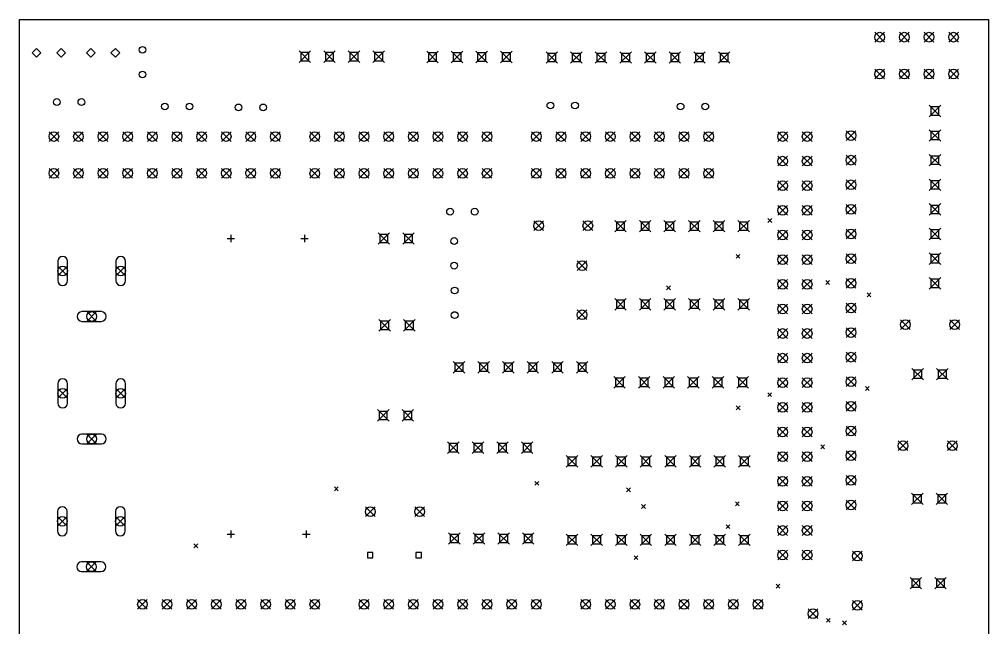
# Model space of a CAD drawing. Extents: x 114 to 215, y -162 to -37.
# Drawn here: x 115.2 to 215.2, y -99.9 to -37.1 of the extents above; entities that cross this region are included whole.
import ezdxf

# ---------------------------------------------------------------- set-up
doc = ezdxf.new("R2010")
doc.units = 0
doc.layers.add('BLACK', color=7, linetype='CONTINUOUS')

msp = doc.modelspace()

# ---------------------------------------------------------------- linework, layer by layer
at = {"layer": 'BLACK', "linetype": 'CONTINUOUS'}
for p, q in [((115.24, -37.1175), (215.24, -37.1175)), ((115.24, -135.2425), (115.24, -37.1175)), ((215.24, -37.1175), (215.24, -135.2425)), ((203.5, -38.45), (204.5, -39.45)), ((204.5, -38.45), (203.5, -39.45)), ((206.04, -38.45), (207.04, -39.45)), ((207.04, -38.45), (206.04, -39.45)), ((208.58, -38.45), (209.58, -39.45)), ((209.58, -38.45), (208.58, -39.45)), ((211.12, -38.45), (212.12, -39.45)), ((212.12, -38.45), (211.12, -39.45)), ((117.013, -40.114), (116.563, -40.564)), ((116.563, -40.564), (117.013, -41.014)), ((117.463, -40.564), (117.013, -40.114)), ((117.013, -41.014), (117.463, -40.564)), ((119.553, -40.114), (119.103, -40.564)), ((119.103, -40.564), (119.553, -41.014)), ((120.003, -40.564), (119.553, -40.114)), ((119.553, -41.014), (120.003, -40.564)), ((122.601, -40.114), (122.151, -40.564)), ((122.151, -40.564), (122.601, -41.014)), ((123.051, -40.564), (122.601, -40.114)), ((122.601, -41.014), (123.051, -40.564)), ((125.141, -40.114), (124.691, -40.564)), ((124.691, -40.564), (125.141, -41.014)), ((125.591, -40.564), (125.141, -40.114)), ((125.141, -41.014), (125.591, -40.564)), ((144.095, -40.375), (145.285, -41.565)), ((145.285, -40.375), (144.095, -41.565)), ((145.110733, -40.549267), (144.269267, -40.549267)), ((144.269267, -40.549267), (144.269267, -41.390733)), ((145.110733, -41.390733), (145.110733, -40.549267)), ((146.635, -40.375), (147.825, -41.565)), ((147.825, -40.375), (146.635, -41.565)), ((147.650733, -40.549267), (146.809267, -40.549267)), ((146.809267, -40.549267), (146.809267, -41.390733)), ((147.650733, -41.390733), (147.650733, -40.549267)), ((149.175, -40.375), (150.365, -41.565)), ((150.365, -40.375), (149.175, -41.565)), ((150.190733, -40.549267), (149.349267, -40.549267)), ((149.349267, -40.549267), (149.349267, -41.390733)), ((150.190733, -41.390733), (150.190733, -40.549267)), ((151.715, -40.375), (152.905, -41.565)), ((152.905, -40.375), (151.715, -41.565)), ((152.730733, -40.549267), (151.889267, -40.549267)), ((151.889267, -40.549267), (151.889267, -41.390733)), ((152.730733, -41.390733), (152.730733, -40.549267)), ((157.265, -40.405), (158.455, -41.595)), ((158.455, -40.405), (157.265, -41.595)), ((158.280733, -40.579267), (157.439267, -40.579267)), ((157.439267, -40.579267), (157.439267, -41.420733)), ((158.280733, -41.420733), (158.280733, -40.579267)), ((159.805, -40.405), (160.995, -41.595)), ((160.995, -40.405), (159.805, -41.595)), ((160.820733, -40.579267), (159.979267, -40.579267)), ((159.979267, -40.579267), (159.979267, -41.420733)), ((160.820733, -41.420733), (160.820733, -40.579267)), ((162.345, -40.405), (163.535, -41.595)), ((163.535, -40.405), (162.345, -41.595)), ((163.360733, -40.579267), (162.519267, -40.579267)), ((162.519267, -40.579267), (162.519267, -41.420733)), ((163.360733, -41.420733), (163.360733, -40.579267)), ((164.885, -40.405), (166.075, -41.595)), ((166.075, -40.405), (164.885, -41.595)), ((165.900733, -40.579267), (165.059267, -40.579267)), ((165.059267, -40.579267), (165.059267, -41.420733)), ((165.900733, -41.420733), (165.900733, -40.579267)), ((169.575, -40.455), (170.765, -41.645)), ((170.765, -40.455), (169.575, -41.645)), ((170.590733, -40.629267), (169.749267, -40.629267)), ((169.749267, -40.629267), (169.749267, -41.470733)), ((170.590733, -41.470733), (170.590733, -40.629267)), ((172.115, -40.455), (173.305, -41.645)), ((173.305, -40.455), (172.115, -41.645)), ((173.130733, -40.629267), (172.289267, -40.629267)), ((172.289267, -40.629267), (172.289267, -41.470733)), ((173.130733, -41.470733), (173.130733, -40.629267)), ((174.655, -40.455), (175.845, -41.645)), ((175.845, -40.455), (174.655, -41.645)), ((175.670733, -40.629267), (174.829267, -40.629267)), ((174.829267, -40.629267), (174.829267, -41.470733)), ((175.670733, -41.470733), (175.670733, -40.629267)), ((177.195, -40.455), (178.385, -41.645)), ((178.385, -40.455), (177.195, -41.645)), ((178.210733, -40.629267), (177.369267, -40.629267)), ((177.369267, -40.629267), (177.369267, -41.470733)), ((178.210733, -41.470733), (178.210733, -40.629267)), ((179.735, -40.455), (180.925, -41.645)), ((180.925, -40.455), (179.735, -41.645)), ((180.750733, -40.629267), (179.909267, -40.629267)), ((179.909267, -40.629267), (179.909267, -41.470733)), ((180.750733, -41.470733), (180.750733, -40.629267)), ((182.275, -40.455), (183.465, -41.645)), ((183.465, -40.455), (182.275, -41.645)), ((183.290733, -40.629267), (182.449267, -40.629267)), ((182.449267, -40.629267), (182.449267, -41.470733)), ((183.290733, -41.470733), (183.290733, -40.629267)), ((184.815, -40.455), (186.005, -41.645)), ((186.005, -40.455), (184.815, -41.645)), ((185.830733, -40.629267), (184.989267, -40.629267)), ((184.989267, -40.629267), (184.989267, -41.470733)), ((185.830733, -41.470733), (185.830733, -40.629267)), ((187.355, -40.455), (188.545, -41.645)), ((188.545, -40.455), (187.355, -41.645)), ((188.370733, -40.629267), (187.529267, -40.629267)), ((187.529267, -40.629267), (187.529267, -41.470733)), ((188.370733, -41.470733), (188.370733, -40.629267)), ((144.269267, -41.390733), (145.110733, -41.390733)), ((146.809267, -41.390733), (147.650733, -41.390733)), ((149.349267, -41.390733), (150.190733, -41.390733)), ((151.889267, -41.390733), (152.730733, -41.390733)), ((157.439267, -41.420733), (158.280733, -41.420733)), ((159.979267, -41.420733), (160.820733, -41.420733)), ((162.519267, -41.420733), (163.360733, -41.420733)), ((165.059267, -41.420733), (165.900733, -41.420733)), ((169.749267, -41.470733), (170.590733, -41.470733)), ((172.289267, -41.470733), (173.130733, -41.470733)), ((174.829267, -41.470733), (175.670733, -41.470733)), ((177.369267, -41.470733), (178.210733, -41.470733)), ((179.909267, -41.470733), (180.750733, -41.470733)), ((182.449267, -41.470733), (183.290733, -41.470733)), ((184.989267, -41.470733), (185.830733, -41.470733)), ((187.529267, -41.470733), (188.370733, -41.470733)), ((203.5, -42.26), (204.5, -43.26)), ((204.5, -42.26), (203.5, -43.26)), ((206.04, -42.26), (207.04, -43.26)), ((207.04, -42.26), (206.04, -43.26)), ((208.58, -42.26), (209.58, -43.26)), ((209.58, -42.26), (208.58, -43.26)), ((211.12, -42.26), (212.12, -43.26)), ((212.12, -42.26), (211.12, -43.26)), ((209.105, -45.965), (210.295, -47.155)), ((210.295, -45.965), (209.105, -47.155)), ((210.120733, -46.139267), (209.279267, -46.139267)), ((209.279267, -46.139267), (209.279267, -46.980733)), ((209.279267, -46.980733), (210.120733, -46.980733)), ((210.120733, -46.980733), (210.120733, -46.139267)), ((118.296, -48.7), (119.296, -49.7)), ((119.296, -48.7), (118.296, -49.7)), ((120.836, -48.7), (121.836, -49.7)), ((121.836, -48.7), (120.836, -49.7)), ((123.376, -48.7), (124.376, -49.7)), ((124.376, -48.7), (123.376, -49.7)), ((125.916, -48.7), (126.916, -49.7)), ((126.916, -48.7), (125.916, -49.7)), ((128.456, -48.7), (129.456, -49.7)), ((129.456, -48.7), (128.456, -49.7)), ((130.996, -48.7), (131.996, -49.7)), ((131.996, -48.7), (130.996, -49.7)), ((133.536, -48.7), (134.536, -49.7)), ((134.536, -48.7), (133.536, -49.7)), ((136.076, -48.7), (137.076, -49.7)), ((137.076, -48.7), (136.076, -49.7)), ((138.616, -48.7), (139.616, -49.7)), ((139.616, -48.7), (138.616, -49.7)), ((141.156, -48.7), (142.156, -49.7)), ((142.156, -48.7), (141.156, -49.7)), ((145.22, -48.7), (146.22, -49.7)), ((146.22, -48.7), (145.22, -49.7)), ((147.76, -48.7), (148.76, -49.7)), ((148.76, -48.7), (147.76, -49.7)), ((150.3, -48.7), (151.3, -49.7)), ((151.3, -48.7), (150.3, -49.7)), ((152.84, -48.7), (153.84, -49.7)), ((153.84, -48.7), (152.84, -49.7)), ((155.38, -48.7), (156.38, -49.7)), ((156.38, -48.7), (155.38, -49.7)), ((157.92, -48.7), (158.92, -49.7)), ((158.92, -48.7), (157.92, -49.7)), ((160.46, -48.7), (161.46, -49.7)), ((161.46, -48.7), (160.46, -49.7)), ((163, -48.7), (164, -49.7)), ((164, -48.7), (163, -49.7)), ((168.08, -48.7), (169.08, -49.7)), ((169.08, -48.7), (168.08, -49.7)), ((170.62, -48.7), (171.62, -49.7)), ((171.62, -48.7), (170.62, -49.7)), ((173.16, -48.7), (174.16, -49.7)), ((174.16, -48.7), (173.16, -49.7)), ((175.7, -48.7), (176.7, -49.7)), ((176.7, -48.7), (175.7, -49.7)), ((178.24, -48.7), (179.24, -49.7)), ((179.24, -48.7), (178.24, -49.7)), ((180.78, -48.7), (181.78, -49.7)), ((181.78, -48.7), (180.78, -49.7)), ((183.32, -48.7), (184.32, -49.7)), ((184.32, -48.7), (183.32, -49.7)), ((185.86, -48.7), (186.86, -49.7)), ((186.86, -48.7), (185.86, -49.7)), ((193.48, -48.7), (194.48, -49.7)), ((194.48, -48.7), (193.48, -49.7)), ((196.02, -48.7), (197.02, -49.7)), ((197.02, -48.7), (196.02, -49.7)), ((200.55, -48.6), (201.55, -49.6)), ((201.55, -48.6), (200.55, -49.6)), ((209.105, -48.505), (210.295, -49.695)), ((210.295, -48.505), (209.105, -49.695)), ((210.120733, -48.679267), (209.279267, -48.679267)), ((209.279267, -48.679267), (209.279267, -49.520733)), ((210.120733, -49.520733), (210.120733, -48.679267)), ((209.279267, -49.520733), (210.120733, -49.520733)), ((193.48, -51.24), (194.48, -52.24)), ((194.48, -51.24), (193.48, -52.24)), ((196.02, -51.24), (197.02, -52.24)), ((197.02, -51.24), (196.02, -52.24)), ((200.55, -51.14), (201.55, -52.14)), ((201.55, -51.14), (200.55, -52.14)), ((209.105, -51.045), (210.295, -52.235)), ((210.295, -51.045), (209.105, -52.235)), ((210.120733, -51.219267), (209.279267, -51.219267)), ((209.279267, -51.219267), (209.279267, -52.060733)), ((210.120733, -52.060733), (210.120733, -51.219267)), ((118.296, -52.485), (119.296, -53.485)), ((119.296, -52.485), (118.296, -53.485)), ((120.836, -52.485), (121.836, -53.485)), ((121.836, -52.485), (120.836, -53.485)), ((123.376, -52.485), (124.376, -53.485)), ((124.376, -52.485), (123.376, -53.485)), ((125.916, -52.485), (126.916, -53.485)), ((126.916, -52.485), (125.916, -53.485)), ((128.456, -52.485), (129.456, -53.485)), ((129.456, -52.485), (128.456, -53.485)), ((130.996, -52.485), (131.996, -53.485)), ((131.996, -52.485), (130.996, -53.485)), ((133.536, -52.485), (134.536, -53.485)), ((134.536, -52.485), (133.536, -53.485)), ((136.076, -52.485), (137.076, -53.485)), ((137.076, -52.485), (136.076, -53.485)), ((138.616, -52.485), (139.616, -53.485)), ((139.616, -52.485), (138.616, -53.485)), ((141.156, -52.485), (142.156, -53.485)), ((142.156, -52.485), (141.156, -53.485)), ((145.22, -52.51), (146.22, -53.51)), ((146.22, -52.51), (145.22, -53.51)), ((147.76, -52.51), (148.76, -53.51)), ((148.76, -52.51), (147.76, -53.51)), ((150.3, -52.51), (151.3, -53.51)), ((151.3, -52.51), (150.3, -53.51)), ((152.84, -52.51), (153.84, -53.51)), ((153.84, -52.51), (152.84, -53.51)), ((155.38, -52.51), (156.38, -53.51)), ((156.38, -52.51), (155.38, -53.51)), ((157.92, -52.51), (158.92, -53.51)), ((158.92, -52.51), (157.92, -53.51)), ((160.46, -52.51), (161.46, -53.51)), ((161.46, -52.51), (160.46, -53.51)), ((163, -52.51), (164, -53.51)), ((164, -52.51), (163, -53.51)), ((168.08, -52.51), (169.08, -53.51)), ((169.08, -52.51), (168.08, -53.51)), ((170.62, -52.51), (171.62, -53.51)), ((171.62, -52.51), (170.62, -53.51)), ((173.16, -52.51), (174.16, -53.51)), ((174.16, -52.51), (173.16, -53.51)), ((175.7, -52.51), (176.7, -53.51)), ((176.7, -52.51), (175.7, -53.51)), ((178.24, -52.51), (179.24, -53.51)), ((179.24, -52.51), (178.24, -53.51)), ((180.78, -52.51), (181.78, -53.51)), ((181.78, -52.51), (180.78, -53.51)), ((183.32, -52.51), (184.32, -53.51)), ((184.32, -52.51), (183.32, -53.51)), ((185.86, -52.51), (186.86, -53.51)), ((186.86, -52.51), (185.86, -53.51)), ((209.279267, -52.060733), (210.120733, -52.060733)), ((193.48, -53.78), (194.48, -54.78)), ((194.48, -53.78), (193.48, -54.78)), ((196.02, -53.78), (197.02, -54.78)), ((197.02, -53.78), (196.02, -54.78)), ((200.55, -53.68), (201.55, -54.68)), ((201.55, -53.68), (200.55, -54.68)), ((209.105, -53.585), (210.295, -54.775)), ((210.295, -53.585), (209.105, -54.775)), ((210.120733, -53.759267), (209.279267, -53.759267)), ((209.279267, -53.759267), (209.279267, -54.600733)), ((210.120733, -54.600733), (210.120733, -53.759267)), ((209.279267, -54.600733), (210.120733, -54.600733)), ((193.48, -56.32), (194.48, -57.32)), ((194.48, -56.32), (193.48, -57.32)), ((196.02, -56.32), (197.02, -57.32)), ((197.02, -56.32), (196.02, -57.32)), ((200.55, -56.22), (201.55, -57.22)), ((201.55, -56.22), (200.55, -57.22)), ((209.105, -56.125), (210.295, -57.315)), ((210.295, -56.125), (209.105, -57.315)), ((210.120733, -56.299267), (209.279267, -56.299267)), ((209.279267, -56.299267), (209.279267, -57.140733)), ((210.120733, -57.140733), (210.120733, -56.299267)), ((168.31, -57.9), (169.31, -58.9)), ((169.31, -57.9), (168.31, -58.9)), ((173.39, -57.9), (174.39, -58.9)), ((174.39, -57.9), (173.39, -58.9)), ((176.665, -57.855), (177.855, -59.045)), ((177.855, -57.855), (176.665, -59.045)), ((179.205, -57.855), (180.395, -59.045)), ((180.395, -57.855), (179.205, -59.045)), ((181.745, -57.855), (182.935, -59.045)), ((182.935, -57.855), (181.745, -59.045)), ((184.285, -57.855), (185.475, -59.045)), ((185.475, -57.855), (184.285, -59.045)), ((186.825, -57.855), (188.015, -59.045)), ((188.015, -57.855), (186.825, -59.045)), ((189.365, -57.855), (190.555, -59.045)), ((190.555, -57.855), (189.365, -59.045)), ((192.4635, -57.671), (192.8635, -58.071)), ((192.8635, -57.671), (192.4635, -58.071)), ((209.279267, -57.140733), (210.120733, -57.140733)), ((177.680733, -58.029267), (176.839267, -58.029267)), ((176.839267, -58.029267), (176.839267, -58.870733)), ((176.839267, -58.870733), (177.680733, -58.870733)), ((177.680733, -58.870733), (177.680733, -58.029267)), ((180.220733, -58.029267), (179.379267, -58.029267)), ((179.379267, -58.029267), (179.379267, -58.870733)), ((179.379267, -58.870733), (180.220733, -58.870733)), ((180.220733, -58.870733), (180.220733, -58.029267)), ((182.760733, -58.029267), (181.919267, -58.029267)), ((181.919267, -58.029267), (181.919267, -58.870733)), ((181.919267, -58.870733), (182.760733, -58.870733)), ((182.760733, -58.870733), (182.760733, -58.029267)), ((185.300733, -58.029267), (184.459267, -58.029267)), ((184.459267, -58.029267), (184.459267, -58.870733)), ((184.459267, -58.870733), (185.300733, -58.870733)), ((185.300733, -58.870733), (185.300733, -58.029267)), ((187.840733, -58.029267), (186.999267, -58.029267)), ((186.999267, -58.029267), (186.999267, -58.870733)), ((186.999267, -58.870733), (187.840733, -58.870733)), ((187.840733, -58.870733), (187.840733, -58.029267)), ((190.380733, -58.029267), (189.539267, -58.029267)), ((189.539267, -58.029267), (189.539267, -58.870733)), ((189.539267, -58.870733), (190.380733, -58.870733)), ((190.380733, -58.870733), (190.380733, -58.029267)), ((193.48, -58.86), (194.48, -59.86)), ((194.48, -58.86), (193.48, -59.86)), ((196.02, -58.86), (197.02, -59.86)), ((197.02, -58.86), (196.02, -59.86)), ((200.55, -58.76), (201.55, -59.76)), ((201.55, -58.76), (200.55, -59.76)), ((209.105, -58.665), (210.295, -59.855)), ((210.295, -58.665), (209.105, -59.855)), ((210.120733, -58.839267), (209.279267, -58.839267)), ((209.279267, -58.839267), (209.279267, -59.680733)), ((210.120733, -59.680733), (210.120733, -58.839267)), ((136.663, -59.73), (137.425, -59.73)), ((137.044, -59.349), (137.044, -60.111)), ((144.283, -59.73), (145.045, -59.73)), ((144.664, -59.349), (144.664, -60.111)), ((152.245, -59.125), (153.435, -60.315)), ((153.435, -59.125), (152.245, -60.315)), ((153.260733, -59.299267), (152.419267, -59.299267)), ((152.419267, -59.299267), (152.419267, -60.140733)), ((153.260733, -60.140733), (153.260733, -59.299267)), ((154.785, -59.125), (155.975, -60.315)), ((155.975, -59.125), (154.785, -60.315)), ((155.800733, -59.299267), (154.959267, -59.299267)), ((154.959267, -59.299267), (154.959267, -60.140733)), ((155.800733, -60.140733), (155.800733, -59.299267)), ((209.279267, -59.680733), (210.120733, -59.680733)), ((152.419267, -60.140733), (153.260733, -60.140733)), ((154.959267, -60.140733), (155.800733, -60.140733)), ((189.1861, -61.3597), (189.5861, -61.7597)), ((189.5861, -61.3597), (189.1861, -61.7597)), ((193.48, -61.4), (194.48, -62.4)), ((194.48, -61.4), (193.48, -62.4)), ((196.02, -61.4), (197.02, -62.4)), ((197.02, -61.4), (196.02, -62.4)), ((200.55, -61.3), (201.55, -62.3)), ((201.55, -61.3), (200.55, -62.3)), ((209.105, -61.205), (210.295, -62.395)), ((210.295, -61.205), (209.105, -62.395)), ((210.120733, -61.379267), (209.279267, -61.379267)), ((209.279267, -61.379267), (209.279267, -62.220733)), ((210.120733, -62.220733), (210.120733, -61.379267)), ((119.2, -62.065), (119.2, -64.065)), ((119.2, -62.565), (120.2, -63.565)), ((120.2, -62.565), (119.2, -63.565)), ((120.2, -64.065), (120.2, -62.065)), ((125.2, -62.065), (125.2, -64.065)), ((125.2, -62.565), (126.2, -63.565)), ((126.2, -62.565), (125.2, -63.565)), ((126.2, -64.065), (126.2, -62.065)), ((172.8, -62.01), (173.8, -63.01)), ((173.8, -62.01), (172.8, -63.01)), ((209.279267, -62.220733), (210.120733, -62.220733)), ((193.48, -63.94), (194.48, -64.94)), ((194.48, -63.94), (193.48, -64.94)), ((196.02, -63.94), (197.02, -64.94)), ((197.02, -63.94), (196.02, -64.94)), ((200.55, -63.84), (201.55, -64.84)), ((201.55, -63.84), (200.55, -64.84)), ((209.105, -63.745), (210.295, -64.935)), ((210.295, -63.745), (209.105, -64.935)), ((210.120733, -63.919267), (209.279267, -63.919267)), ((209.279267, -63.919267), (209.279267, -64.760733)), ((210.120733, -64.760733), (210.120733, -63.919267)), ((182.0123, -64.6089), (182.4123, -65.0089)), ((182.4123, -64.6089), (182.0123, -65.0089)), ((198.4402, -64.0556), (198.8402, -64.4556)), ((198.8402, -64.0556), (198.4402, -64.4556)), ((209.279267, -64.760733), (210.120733, -64.760733)), ((176.665, -65.905), (177.855, -67.095)), ((177.855, -65.905), (176.665, -67.095)), ((179.205, -65.905), (180.395, -67.095)), ((180.395, -65.905), (179.205, -67.095)), ((181.745, -65.905), (182.935, -67.095)), ((182.935, -65.905), (181.745, -67.095)), ((184.285, -65.905), (185.475, -67.095)), ((185.475, -65.905), (184.285, -67.095)), ((186.825, -65.905), (188.015, -67.095)), ((188.015, -65.905), (186.825, -67.095)), ((189.365, -65.905), (190.555, -67.095)), ((190.555, -65.905), (189.365, -67.095)), ((202.7046, -65.3262), (203.1046, -65.7262)), ((203.1046, -65.3262), (202.7046, -65.7262)), ((177.680733, -66.079267), (176.839267, -66.079267)), ((176.839267, -66.079267), (176.839267, -66.920733)), ((176.839267, -66.920733), (177.680733, -66.920733)), ((177.680733, -66.920733), (177.680733, -66.079267)), ((180.220733, -66.079267), (179.379267, -66.079267)), ((179.379267, -66.079267), (179.379267, -66.920733)), ((179.379267, -66.920733), (180.220733, -66.920733)), ((180.220733, -66.920733), (180.220733, -66.079267)), ((182.760733, -66.079267), (181.919267, -66.079267)), ((181.919267, -66.079267), (181.919267, -66.920733)), ((181.919267, -66.920733), (182.760733, -66.920733)), ((182.760733, -66.920733), (182.760733, -66.079267)), ((185.300733, -66.079267), (184.459267, -66.079267)), ((184.459267, -66.079267), (184.459267, -66.920733)), ((184.459267, -66.920733), (185.300733, -66.920733)), ((185.300733, -66.920733), (185.300733, -66.079267)), ((187.840733, -66.079267), (186.999267, -66.079267)), ((186.999267, -66.079267), (186.999267, -66.920733)), ((186.999267, -66.920733), (187.840733, -66.920733)), ((187.840733, -66.920733), (187.840733, -66.079267)), ((190.380733, -66.079267), (189.539267, -66.079267)), ((189.539267, -66.079267), (189.539267, -66.920733)), ((189.539267, -66.920733), (190.380733, -66.920733)), ((190.380733, -66.920733), (190.380733, -66.079267)), ((193.48, -66.48), (194.48, -67.48)), ((194.48, -66.48), (193.48, -67.48)), ((196.02, -66.48), (197.02, -67.48)), ((197.02, -66.48), (196.02, -67.48)), ((200.55, -66.38), (201.55, -67.38)), ((201.55, -66.38), (200.55, -67.38)), ((123.7, -67.265), (121.7, -67.265)), ((122.2, -67.265), (123.2, -68.265)), ((123.2, -67.265), (122.2, -68.265)), ((172.8, -67.09), (173.8, -68.09)), ((173.8, -67.09), (172.8, -68.09)), ((121.7, -68.265), (123.7, -68.265)), ((152.335, -68.075), (153.525, -69.265)), ((153.525, -68.075), (152.335, -69.265)), ((153.350733, -68.249267), (152.509267, -68.249267)), ((152.509267, -68.249267), (152.509267, -69.090733)), ((153.350733, -69.090733), (153.350733, -68.249267)), ((154.875, -68.075), (156.065, -69.265)), ((156.065, -68.075), (154.875, -69.265)), ((155.890733, -68.249267), (155.049267, -68.249267)), ((155.049267, -68.249267), (155.049267, -69.090733)), ((155.890733, -69.090733), (155.890733, -68.249267)), ((200.55, -68.92), (201.55, -69.92)), ((201.55, -68.92), (200.55, -69.92)), ((206.16, -68.1), (207.16, -69.1)), ((207.16, -68.1), (206.16, -69.1)), ((211.24, -68.1), (212.24, -69.1)), ((212.24, -68.1), (211.24, -69.1)), ((152.509267, -69.090733), (153.350733, -69.090733)), ((155.049267, -69.090733), (155.890733, -69.090733)), ((193.48, -69.02), (194.48, -70.02)), ((194.48, -69.02), (193.48, -70.02)), ((196.02, -69.02), (197.02, -70.02)), ((197.02, -69.02), (196.02, -70.02)), ((193.48, -71.56), (194.48, -72.56)), ((194.48, -71.56), (193.48, -72.56)), ((196.02, -71.56), (197.02, -72.56)), ((197.02, -71.56), (196.02, -72.56)), ((200.55, -71.46), (201.55, -72.46)), ((201.55, -71.46), (200.55, -72.46)), ((160.005, -72.405), (161.195, -73.595)), ((161.195, -72.405), (160.005, -73.595)), ((161.020733, -72.579267), (160.179267, -72.579267)), ((160.179267, -72.579267), (160.179267, -73.420733)), ((161.020733, -73.420733), (161.020733, -72.579267)), ((162.545, -72.405), (163.735, -73.595)), ((163.735, -72.405), (162.545, -73.595)), ((163.560733, -72.579267), (162.719267, -72.579267)), ((162.719267, -72.579267), (162.719267, -73.420733)), ((163.560733, -73.420733), (163.560733, -72.579267)), ((165.085, -72.405), (166.275, -73.595)), ((166.275, -72.405), (165.085, -73.595)), ((166.100733, -72.579267), (165.259267, -72.579267)), ((165.259267, -72.579267), (165.259267, -73.420733)), ((166.100733, -73.420733), (166.100733, -72.579267)), ((167.625, -72.405), (168.815, -73.595)), ((168.815, -72.405), (167.625, -73.595)), ((168.640733, -72.579267), (167.799267, -72.579267)), ((167.799267, -72.579267), (167.799267, -73.420733)), ((168.640733, -73.420733), (168.640733, -72.579267)), ((170.165, -72.405), (171.355, -73.595)), ((171.355, -72.405), (170.165, -73.595)), ((171.180733, -72.579267), (170.339267, -72.579267)), ((170.339267, -72.579267), (170.339267, -73.420733)), ((171.180733, -73.420733), (171.180733, -72.579267)), ((172.705, -72.405), (173.895, -73.595)), ((173.895, -72.405), (172.705, -73.595)), ((173.720733, -72.579267), (172.879267, -72.579267)), ((172.879267, -72.579267), (172.879267, -73.420733)), ((173.720733, -73.420733), (173.720733, -72.579267)), ((160.179267, -73.420733), (161.020733, -73.420733)), ((162.719267, -73.420733), (163.560733, -73.420733)), ((165.259267, -73.420733), (166.100733, -73.420733)), ((167.799267, -73.420733), (168.640733, -73.420733)), ((170.339267, -73.420733), (171.180733, -73.420733)), ((172.879267, -73.420733), (173.720733, -73.420733)), ((176.565, -73.955), (177.755, -75.145)), ((177.755, -73.955), (176.565, -75.145)), ((179.105, -73.955), (180.295, -75.145)), ((180.295, -73.955), (179.105, -75.145)), ((181.645, -73.955), (182.835, -75.145)), ((182.835, -73.955), (181.645, -75.145)), ((184.185, -73.955), (185.375, -75.145)), ((185.375, -73.955), (184.185, -75.145)), ((186.725, -73.955), (187.915, -75.145)), ((187.915, -73.955), (186.725, -75.145)), ((189.265, -73.955), (190.455, -75.145)), ((190.455, -73.955), (189.265, -75.145)), ((207.335, -73.125), (208.525, -74.315)), ((208.525, -73.125), (207.335, -74.315)), ((208.350733, -73.299267), (207.509267, -73.299267)), ((207.509267, -73.299267), (207.509267, -74.140733)), ((208.350733, -74.140733), (208.350733, -73.299267)), ((209.875, -73.125), (211.065, -74.315)), ((211.065, -73.125), (209.875, -74.315)), ((210.890733, -73.299267), (210.049267, -73.299267)), ((210.049267, -73.299267), (210.049267, -74.140733)), ((210.890733, -74.140733), (210.890733, -73.299267)), ((119.2, -74.7), (119.2, -76.7)), ((120.2, -76.7), (120.2, -74.7)), ((125.2, -74.7), (125.2, -76.7)), ((126.2, -76.7), (126.2, -74.7)), ((177.580733, -74.129267), (176.739267, -74.129267)), ((176.739267, -74.129267), (176.739267, -74.970733)), ((176.739267, -74.970733), (177.580733, -74.970733)), ((177.580733, -74.970733), (177.580733, -74.129267)), ((180.120733, -74.129267), (179.279267, -74.129267)), ((179.279267, -74.129267), (179.279267, -74.970733)), ((179.279267, -74.970733), (180.120733, -74.970733)), ((180.120733, -74.970733), (180.120733, -74.129267)), ((182.660733, -74.129267), (181.819267, -74.129267)), ((181.819267, -74.129267), (181.819267, -74.970733)), ((181.819267, -74.970733), (182.660733, -74.970733)), ((182.660733, -74.970733), (182.660733, -74.129267)), ((185.200733, -74.129267), (184.359267, -74.129267)), ((184.359267, -74.129267), (184.359267, -74.970733)), ((184.359267, -74.970733), (185.200733, -74.970733)), ((185.200733, -74.970733), (185.200733, -74.129267)), ((187.740733, -74.129267), (186.899267, -74.129267)), ((186.899267, -74.129267), (186.899267, -74.970733)), ((186.899267, -74.970733), (187.740733, -74.970733)), ((187.740733, -74.970733), (187.740733, -74.129267)), ((190.280733, -74.129267), (189.439267, -74.129267)), ((189.439267, -74.129267), (189.439267, -74.970733)), ((189.439267, -74.970733), (190.280733, -74.970733)), ((190.280733, -74.970733), (190.280733, -74.129267)), ((193.48, -74.1), (194.48, -75.1)), ((194.48, -74.1), (193.48, -75.1)), ((196.02, -74.1), (197.02, -75.1)), ((197.02, -74.1), (196.02, -75.1)), ((200.55, -74), (201.55, -75)), ((201.55, -74), (200.55, -75)), ((202.5265, -74.9875), (202.9265, -75.3875)), ((202.9265, -74.9875), (202.5265, -75.3875)), ((207.509267, -74.140733), (208.350733, -74.140733)), ((210.049267, -74.140733), (210.890733, -74.140733)), ((119.2, -75.2), (120.2, -76.2)), ((120.2, -75.2), (119.2, -76.2)), ((125.2, -75.2), (126.2, -76.2)), ((126.2, -75.2), (125.2, -76.2)), ((192.4447, -75.6341), (192.8447, -76.0341)), ((192.8447, -75.6341), (192.4447, -76.0341)), ((189.2047, -76.9806), (189.6047, -77.3806)), ((189.6047, -76.9806), (189.2047, -77.3806)), ((193.48, -76.64), (194.48, -77.64)), ((194.48, -76.64), (193.48, -77.64)), ((196.02, -76.64), (197.02, -77.64)), ((197.02, -76.64), (196.02, -77.64)), ((200.55, -76.54), (201.55, -77.54)), ((201.55, -76.54), (200.55, -77.54)), ((152.185, -77.375), (153.375, -78.565)), ((153.375, -77.375), (152.185, -78.565)), ((153.200733, -77.549267), (152.359267, -77.549267)), ((152.359267, -77.549267), (152.359267, -78.390733)), ((153.200733, -78.390733), (153.200733, -77.549267)), ((154.725, -77.375), (155.915, -78.565)), ((155.915, -77.375), (154.725, -78.565)), ((155.740733, -77.549267), (154.899267, -77.549267)), ((154.899267, -77.549267), (154.899267, -78.390733)), ((155.740733, -78.390733), (155.740733, -77.549267)), ((152.359267, -78.390733), (153.200733, -78.390733)), ((154.899267, -78.390733), (155.740733, -78.390733)), ((123.7, -79.9), (121.7, -79.9)), ((122.2, -79.9), (123.2, -80.9)), ((123.2, -79.9), (122.2, -80.9)), ((193.48, -79.18), (194.48, -80.18)), ((194.48, -79.18), (193.48, -80.18)), ((196.02, -79.18), (197.02, -80.18)), ((197.02, -79.18), (196.02, -80.18)), ((200.55, -79.08), (201.55, -80.08)), ((201.55, -79.08), (200.55, -80.08)), ((121.7, -80.9), (123.7, -80.9)), ((159.415, -80.705), (160.605, -81.895)), ((160.605, -80.705), (159.415, -81.895)), ((160.430733, -80.879267), (159.589267, -80.879267)), ((159.589267, -80.879267), (159.589267, -81.720733)), ((160.430733, -81.720733), (160.430733, -80.879267)), ((161.955, -80.705), (163.145, -81.895)), ((163.145, -80.705), (161.955, -81.895)), ((162.970733, -80.879267), (162.129267, -80.879267)), ((162.129267, -80.879267), (162.129267, -81.720733)), ((162.970733, -81.720733), (162.970733, -80.879267)), ((164.495, -80.705), (165.685, -81.895)), ((165.685, -80.705), (164.495, -81.895)), ((165.510733, -80.879267), (164.669267, -80.879267)), ((164.669267, -80.879267), (164.669267, -81.720733)), ((165.510733, -81.720733), (165.510733, -80.879267)), ((167.035, -80.705), (168.225, -81.895)), ((168.225, -80.705), (167.035, -81.895)), ((168.050733, -80.879267), (167.209267, -80.879267)), ((167.209267, -80.879267), (167.209267, -81.720733)), ((168.050733, -81.720733), (168.050733, -80.879267)), ((205.91, -80.6), (206.91, -81.6)), ((206.91, -80.6), (205.91, -81.6)), ((210.99, -80.6), (211.99, -81.6)), ((211.99, -80.6), (210.99, -81.6)), ((159.589267, -81.720733), (160.430733, -81.720733)), ((162.129267, -81.720733), (162.970733, -81.720733)), ((164.669267, -81.720733), (165.510733, -81.720733)), ((167.209267, -81.720733), (168.050733, -81.720733)), ((193.48, -81.72), (194.48, -82.72)), ((194.48, -81.72), (193.48, -82.72)), ((196.02, -81.72), (197.02, -82.72)), ((197.02, -81.72), (196.02, -82.72)), ((197.9227, -81.0039), (198.3227, -81.4039)), ((198.3227, -81.0039), (197.9227, -81.4039)), ((200.55, -81.62), (201.55, -82.62)), ((201.55, -81.62), (200.55, -82.62)), ((171.665, -82.105), (172.855, -83.295)), ((172.855, -82.105), (171.665, -83.295)), ((172.680733, -82.279267), (171.839267, -82.279267)), ((171.839267, -82.279267), (171.839267, -83.120733)), ((172.680733, -83.120733), (172.680733, -82.279267)), ((174.205, -82.105), (175.395, -83.295)), ((175.395, -82.105), (174.205, -83.295)), ((175.220733, -82.279267), (174.379267, -82.279267)), ((174.379267, -82.279267), (174.379267, -83.120733)), ((175.220733, -83.120733), (175.220733, -82.279267)), ((176.745, -82.105), (177.935, -83.295)), ((177.935, -82.105), (176.745, -83.295)), ((177.760733, -82.279267), (176.919267, -82.279267)), ((176.919267, -82.279267), (176.919267, -83.120733)), ((177.760733, -83.120733), (177.760733, -82.279267)), ((179.285, -82.105), (180.475, -83.295)), ((180.475, -82.105), (179.285, -83.295)), ((180.300733, -82.279267), (179.459267, -82.279267)), ((179.459267, -82.279267), (179.459267, -83.120733)), ((180.300733, -83.120733), (180.300733, -82.279267)), ((181.825, -82.105), (183.015, -83.295)), ((183.015, -82.105), (181.825, -83.295)), ((182.840733, -82.279267), (181.999267, -82.279267)), ((181.999267, -82.279267), (181.999267, -83.120733)), ((182.840733, -83.120733), (182.840733, -82.279267)), ((184.365, -82.105), (185.555, -83.295)), ((185.555, -82.105), (184.365, -83.295)), ((185.380733, -82.279267), (184.539267, -82.279267)), ((184.539267, -82.279267), (184.539267, -83.120733)), ((185.380733, -83.120733), (185.380733, -82.279267)), ((186.905, -82.105), (188.095, -83.295)), ((188.095, -82.105), (186.905, -83.295)), ((187.920733, -82.279267), (187.079267, -82.279267)), ((187.079267, -82.279267), (187.079267, -83.120733)), ((187.920733, -83.120733), (187.920733, -82.279267)), ((189.445, -82.105), (190.635, -83.295)), ((190.635, -82.105), (189.445, -83.295)), ((190.460733, -82.279267), (189.619267, -82.279267)), ((189.619267, -82.279267), (189.619267, -83.120733)), ((190.460733, -83.120733), (190.460733, -82.279267)), ((171.839267, -83.120733), (172.680733, -83.120733)), ((174.379267, -83.120733), (175.220733, -83.120733)), ((176.919267, -83.120733), (177.760733, -83.120733)), ((179.459267, -83.120733), (180.300733, -83.120733)), ((181.999267, -83.120733), (182.840733, -83.120733)), ((184.539267, -83.120733), (185.380733, -83.120733)), ((187.079267, -83.120733), (187.920733, -83.120733)), ((189.619267, -83.120733), (190.460733, -83.120733)), ((168.427, -84.7725), (168.827, -85.1725)), ((168.827, -84.7725), (168.427, -85.1725)), ((193.48, -84.26), (194.48, -85.26)), ((194.48, -84.26), (193.48, -85.26)), ((196.02, -84.26), (197.02, -85.26)), ((197.02, -84.26), (196.02, -85.26)), ((200.55, -84.16), (201.55, -85.16)), ((201.55, -84.16), (200.55, -85.16)), ((147.741, -85.3425), (148.141, -85.7425)), ((148.141, -85.3425), (147.741, -85.7425)), ((177.8904, -85.4417), (178.2904, -85.8417)), ((178.2904, -85.4417), (177.8904, -85.8417)), ((207.285, -85.975), (208.475, -87.165)), ((208.475, -85.975), (207.285, -87.165)), ((209.825, -85.975), (211.015, -87.165)), ((211.015, -85.975), (209.825, -87.165)), ((189.1086, -86.8805), (189.5086, -87.2805)), ((189.5086, -86.8805), (189.1086, -87.2805)), ((193.48, -86.8), (194.48, -87.8)), ((194.48, -86.8), (193.48, -87.8)), ((196.02, -86.8), (197.02, -87.8)), ((197.02, -86.8), (196.02, -87.8)), ((200.55, -86.7), (201.55, -87.7)), ((201.55, -86.7), (200.55, -87.7)), ((208.300733, -86.149267), (207.459267, -86.149267)), ((207.459267, -86.149267), (207.459267, -86.990733)), ((207.459267, -86.990733), (208.300733, -86.990733)), ((208.300733, -86.990733), (208.300733, -86.149267)), ((210.840733, -86.149267), (209.999267, -86.149267)), ((209.999267, -86.149267), (209.999267, -86.990733)), ((209.999267, -86.990733), (210.840733, -86.990733)), ((210.840733, -86.990733), (210.840733, -86.149267)), ((119.16, -87.8825), (119.16, -89.8825)), ((120.16, -89.8825), (120.16, -87.8825)), ((125.16, -87.8825), (125.16, -89.8825)), ((126.16, -89.8825), (126.16, -87.8825)), ((150.95, -87.4), (151.95, -88.4)), ((151.95, -87.4), (150.95, -88.4)), ((156.03, -87.4), (157.03, -88.4)), ((157.03, -87.4), (156.03, -88.4)), ((179.4366, -87.1557), (179.8366, -87.5557)), ((179.8366, -87.1557), (179.4366, -87.5557)), ((119.16, -88.3825), (120.16, -89.3825)), ((120.16, -88.3825), (119.16, -89.3825)), ((125.16, -88.3825), (126.16, -89.3825)), ((126.16, -88.3825), (125.16, -89.3825)), ((137.044, -89.849), (137.044, -90.611)), ((144.844, -89.849), (144.844, -90.611)), ((188.1539, -89.2385), (188.5539, -89.6385)), ((188.5539, -89.2385), (188.1539, -89.6385)), ((193.48, -89.34), (194.48, -90.34)), ((194.48, -89.34), (193.48, -90.34)), ((196.02, -89.34), (197.02, -90.34)), ((197.02, -89.34), (196.02, -90.34)), ((136.663, -90.23), (137.425, -90.23)), ((144.463, -90.23), (145.225, -90.23)), ((159.525, -90.075), (160.715, -91.265)), ((160.715, -90.075), (159.525, -91.265)), ((160.540733, -90.249267), (159.699267, -90.249267)), ((159.699267, -90.249267), (159.699267, -91.090733)), ((160.540733, -91.090733), (160.540733, -90.249267)), ((162.065, -90.075), (163.255, -91.265)), ((163.255, -90.075), (162.065, -91.265)), ((163.080733, -90.249267), (162.239267, -90.249267)), ((162.239267, -90.249267), (162.239267, -91.090733)), ((163.080733, -91.090733), (163.080733, -90.249267)), ((164.605, -90.075), (165.795, -91.265)), ((165.795, -90.075), (164.605, -91.265)), ((165.620733, -90.249267), (164.779267, -90.249267)), ((164.779267, -90.249267), (164.779267, -91.090733)), ((165.620733, -91.090733), (165.620733, -90.249267)), ((167.145, -90.075), (168.335, -91.265)), ((168.335, -90.075), (167.145, -91.265)), ((168.160733, -90.249267), (167.319267, -90.249267)), ((167.319267, -90.249267), (167.319267, -91.090733)), ((168.160733, -91.090733), (168.160733, -90.249267)), ((171.665, -90.205), (172.855, -91.395)), ((172.855, -90.205), (171.665, -91.395)), ((172.680733, -90.379267), (171.839267, -90.379267)), ((171.839267, -90.379267), (171.839267, -91.220733)), ((172.680733, -91.220733), (172.680733, -90.379267)), ((174.205, -90.205), (175.395, -91.395)), ((175.395, -90.205), (174.205, -91.395)), ((175.220733, -90.379267), (174.379267, -90.379267)), ((174.379267, -90.379267), (174.379267, -91.220733)), ((175.220733, -91.220733), (175.220733, -90.379267)), ((176.745, -90.205), (177.935, -91.395)), ((177.935, -90.205), (176.745, -91.395)), ((177.760733, -90.379267), (176.919267, -90.379267)), ((176.919267, -90.379267), (176.919267, -91.220733)), ((177.760733, -91.220733), (177.760733, -90.379267)), ((179.285, -90.205), (180.475, -91.395)), ((180.475, -90.205), (179.285, -91.395)), ((180.300733, -90.379267), (179.459267, -90.379267)), ((179.459267, -90.379267), (179.459267, -91.220733)), ((180.300733, -91.220733), (180.300733, -90.379267)), ((181.825, -90.205), (183.015, -91.395)), ((183.015, -90.205), (181.825, -91.395)), ((182.840733, -90.379267), (181.999267, -90.379267)), ((181.999267, -90.379267), (181.999267, -91.220733)), ((182.840733, -91.220733), (182.840733, -90.379267)), ((184.365, -90.205), (185.555, -91.395)), ((185.555, -90.205), (184.365, -91.395)), ((185.380733, -90.379267), (184.539267, -90.379267)), ((184.539267, -90.379267), (184.539267, -91.220733)), ((185.380733, -91.220733), (185.380733, -90.379267)), ((186.905, -90.205), (188.095, -91.395)), ((188.095, -90.205), (186.905, -91.395)), ((187.920733, -90.379267), (187.079267, -90.379267)), ((187.079267, -90.379267), (187.079267, -91.220733)), ((187.920733, -91.220733), (187.920733, -90.379267)), ((189.445, -90.205), (190.635, -91.395)), ((190.635, -90.205), (189.445, -91.395)), ((190.460733, -90.379267), (189.619267, -90.379267)), ((189.619267, -90.379267), (189.619267, -91.220733)), ((190.460733, -91.220733), (190.460733, -90.379267)), ((133.2501, -91.214), (133.6501, -91.614)), ((133.6501, -91.214), (133.2501, -91.614)), ((159.699267, -91.090733), (160.540733, -91.090733)), ((162.239267, -91.090733), (163.080733, -91.090733)), ((164.779267, -91.090733), (165.620733, -91.090733)), ((167.319267, -91.090733), (168.160733, -91.090733)), ((171.839267, -91.220733), (172.680733, -91.220733)), ((174.379267, -91.220733), (175.220733, -91.220733)), ((176.919267, -91.220733), (177.760733, -91.220733)), ((179.459267, -91.220733), (180.300733, -91.220733)), ((181.999267, -91.220733), (182.840733, -91.220733)), ((184.539267, -91.220733), (185.380733, -91.220733)), ((187.079267, -91.220733), (187.920733, -91.220733)), ((189.619267, -91.220733), (190.460733, -91.220733)), ((193.48, -91.88), (194.48, -92.88)), ((194.48, -91.88), (193.48, -92.88)), ((196.02, -91.88), (197.02, -92.88)), ((197.02, -91.88), (196.02, -92.88)), ((201.2, -91.97), (202.2, -92.97)), ((202.2, -91.97), (201.2, -92.97)), ((151.717845, -92.097155), (151.152155, -92.097155)), ((151.152155, -92.097155), (151.152155, -92.662845)), ((151.152155, -92.662845), (151.717845, -92.662845)), ((151.717845, -92.662845), (151.717845, -92.097155)), ((156.717845, -92.097155), (156.152155, -92.097155)), ((156.152155, -92.097155), (156.152155, -92.662845)), ((156.152155, -92.662845), (156.717845, -92.662845)), ((156.717845, -92.662845), (156.717845, -92.097155)), ((178.6546, -92.4455), (179.0546, -92.8455)), ((179.0546, -92.4455), (178.6546, -92.8455)), ((123.66, -93.0825), (121.66, -93.0825)), ((122.16, -93.0825), (123.16, -94.0825)), ((123.16, -93.0825), (122.16, -94.0825)), ((121.66, -94.0825), (123.66, -94.0825)), ((207.135, -94.675), (208.325, -95.865)), ((208.325, -94.675), (207.135, -95.865)), ((208.150733, -94.849267), (207.309267, -94.849267)), ((207.309267, -94.849267), (207.309267, -95.690733)), ((208.150733, -95.690733), (208.150733, -94.849267)), ((209.675, -94.675), (210.865, -95.865)), ((210.865, -94.675), (209.675, -95.865)), ((210.690733, -94.849267), (209.849267, -94.849267)), ((209.849267, -94.849267), (209.849267, -95.690733)), ((210.690733, -95.690733), (210.690733, -94.849267)), ((193.3049, -95.3756), (193.7049, -95.7756)), ((193.7049, -95.3756), (193.3049, -95.7756)), ((207.309267, -95.690733), (208.150733, -95.690733)), ((209.849267, -95.690733), (210.690733, -95.690733)), ((127.44, -96.96), (128.44, -97.96)), ((128.44, -96.96), (127.44, -97.96)), ((129.98, -96.96), (130.98, -97.96)), ((130.98, -96.96), (129.98, -97.96)), ((132.52, -96.96), (133.52, -97.96)), ((133.52, -96.96), (132.52, -97.96)), ((135.06, -96.96), (136.06, -97.96)), ((136.06, -96.96), (135.06, -97.96)), ((137.6, -96.96), (138.6, -97.96)), ((138.6, -96.96), (137.6, -97.96)), ((140.14, -96.96), (141.14, -97.96)), ((141.14, -96.96), (140.14, -97.96)), ((142.68, -96.96), (143.68, -97.96)), ((143.68, -96.96), (142.68, -97.96)), ((145.22, -96.96), (146.22, -97.96)), ((146.22, -96.96), (145.22, -97.96)), ((150.3, -96.96), (151.3, -97.96)), ((151.3, -96.96), (150.3, -97.96)), ((152.84, -96.96), (153.84, -97.96)), ((153.84, -96.96), (152.84, -97.96)), ((155.38, -96.96), (156.38, -97.96)), ((156.38, -96.96), (155.38, -97.96)), ((157.92, -96.96), (158.92, -97.96)), ((158.92, -96.96), (157.92, -97.96)), ((160.46, -96.96), (161.46, -97.96)), ((161.46, -96.96), (160.46, -97.96)), ((163, -96.96), (164, -97.96)), ((164, -96.96), (163, -97.96)), ((165.54, -96.96), (166.54, -97.96)), ((166.54, -96.96), (165.54, -97.96)), ((168.08, -96.96), (169.08, -97.96)), ((169.08, -96.96), (168.08, -97.96)), ((173.16, -96.96), (174.16, -97.96)), ((174.16, -96.96), (173.16, -97.96)), ((175.7, -96.96), (176.7, -97.96)), ((176.7, -96.96), (175.7, -97.96)), ((178.24, -96.96), (179.24, -97.96)), ((179.24, -96.96), (178.24, -97.96)), ((180.78, -96.96), (181.78, -97.96)), ((181.78, -96.96), (180.78, -97.96)), ((183.32, -96.96), (184.32, -97.96)), ((184.32, -96.96), (183.32, -97.96)), ((185.86, -96.96), (186.86, -97.96)), ((186.86, -96.96), (185.86, -97.96)), ((188.4, -96.96), (189.4, -97.96)), ((189.4, -96.96), (188.4, -97.96)), ((190.94, -96.96), (191.94, -97.96)), ((191.94, -96.96), (190.94, -97.96)), ((196.625, -97.925), (197.625, -98.925)), ((197.625, -97.925), (196.625, -98.925)), ((201.2, -97.05), (202.2, -98.05)), ((202.2, -97.05), (201.2, -98.05)), ((198.4969, -98.905), (198.8969, -99.305)), ((198.8969, -98.905), (198.4969, -99.305)), ((200.1683, -99.1549), (200.5683, -99.5549)), ((200.5683, -99.1549), (200.1683, -99.5549))]:
    msp.add_line(p, q, dxfattribs=at)
at = {"layer": 'BLACK'}
for centre, radius in [((204, -38.95), 0.5), ((206.54, -38.95), 0.5), ((209.08, -38.95), 0.5), ((211.62, -38.95), 0.5), ((127.94, -40.26), 0.35), ((127.94, -42.8), 0.35), ((204, -42.76), 0.5), ((206.54, -42.76), 0.5), ((209.08, -42.76), 0.5), ((211.62, -42.76), 0.5), ((119.1, -45.644), 0.35), ((121.64, -45.644), 0.35), ((130.25, -46.1), 0.35), ((132.79, -46.1), 0.35), ((137.85, -46.2), 0.35), ((140.39, -46.2), 0.35), ((170.03, -46), 0.35), ((172.57, -46), 0.35), ((183.46, -46.1), 0.35), ((186, -46.1), 0.35), ((118.796, -49.2), 0.5), ((121.336, -49.2), 0.5), ((123.876, -49.2), 0.5), ((126.416, -49.2), 0.5), ((128.956, -49.2), 0.5), ((131.496, -49.2), 0.5), ((134.036, -49.2), 0.5), ((136.576, -49.2), 0.5), ((139.116, -49.2), 0.5), ((141.656, -49.2), 0.5), ((145.72, -49.2), 0.5), ((148.26, -49.2), 0.5), ((150.8, -49.2), 0.5), ((153.34, -49.2), 0.5), ((155.88, -49.2), 0.5), ((158.42, -49.2), 0.5), ((160.96, -49.2), 0.5), ((163.5, -49.2), 0.5), ((168.58, -49.2), 0.5), ((171.12, -49.2), 0.5), ((173.66, -49.2), 0.5), ((176.2, -49.2), 0.5), ((178.74, -49.2), 0.5), ((181.28, -49.2), 0.5), ((183.82, -49.2), 0.5), ((186.36, -49.2), 0.5), ((193.98, -49.2), 0.5), ((196.52, -49.2), 0.5), ((201.05, -49.1), 0.5), ((193.98, -51.74), 0.5), ((196.52, -51.74), 0.5), ((201.05, -51.64), 0.5), ((118.796, -52.985), 0.5), ((121.336, -52.985), 0.5), ((123.876, -52.985), 0.5), ((126.416, -52.985), 0.5), ((128.956, -52.985), 0.5), ((131.496, -52.985), 0.5), ((134.036, -52.985), 0.5), ((136.576, -52.985), 0.5), ((139.116, -52.985), 0.5), ((141.656, -52.985), 0.5), ((145.72, -53.01), 0.5), ((148.26, -53.01), 0.5), ((150.8, -53.01), 0.5), ((153.34, -53.01), 0.5), ((155.88, -53.01), 0.5), ((158.42, -53.01), 0.5), ((160.96, -53.01), 0.5), ((163.5, -53.01), 0.5), ((168.58, -53.01), 0.5), ((171.12, -53.01), 0.5), ((173.66, -53.01), 0.5), ((176.2, -53.01), 0.5), ((178.74, -53.01), 0.5), ((181.28, -53.01), 0.5), ((183.82, -53.01), 0.5), ((186.36, -53.01), 0.5), ((193.98, -54.28), 0.5), ((196.52, -54.28), 0.5), ((201.05, -54.18), 0.5), ((159.68, -56.95), 0.35), ((162.22, -56.95), 0.35), ((193.98, -56.82), 0.5), ((196.52, -56.82), 0.5), ((201.05, -56.72), 0.5), ((168.81, -58.4), 0.5), ((173.89, -58.4), 0.5), ((193.98, -59.36), 0.5), ((196.52, -59.36), 0.5), ((201.05, -59.26), 0.5), ((160.1, -59.98), 0.35), ((193.98, -61.9), 0.5), ((196.52, -61.9), 0.5), ((201.05, -61.8), 0.5), ((119.7, -63.065), 0.5), ((125.7, -63.065), 0.5), ((160.1, -62.52), 0.35), ((173.3, -62.51), 0.5), ((193.98, -64.44), 0.5), ((196.52, -64.44), 0.5), ((201.05, -64.34), 0.5), ((160.15, -65.08), 0.35), ((193.98, -66.98), 0.5), ((196.52, -66.98), 0.5), ((201.05, -66.88), 0.5), ((122.7, -67.765), 0.5), ((160.15, -67.62), 0.35), ((173.3, -67.59), 0.5), ((201.05, -69.42), 0.5), ((206.66, -68.6), 0.5), ((211.74, -68.6), 0.5), ((193.98, -69.52), 0.5), ((196.52, -69.52), 0.5), ((193.98, -72.06), 0.5), ((196.52, -72.06), 0.5), ((201.05, -71.96), 0.5), ((193.98, -74.6), 0.5), ((196.52, -74.6), 0.5), ((201.05, -74.5), 0.5), ((119.7, -75.7), 0.5), ((125.7, -75.7), 0.5), ((193.98, -77.14), 0.5), ((196.52, -77.14), 0.5), ((201.05, -77.04), 0.5), ((122.7, -80.4), 0.5), ((193.98, -79.68), 0.5), ((196.52, -79.68), 0.5), ((201.05, -79.58), 0.5), ((206.41, -81.1), 0.5), ((211.49, -81.1), 0.5), ((193.98, -82.22), 0.5), ((196.52, -82.22), 0.5), ((201.05, -82.12), 0.5), ((193.98, -84.76), 0.5), ((196.52, -84.76), 0.5), ((201.05, -84.66), 0.5), ((193.98, -87.3), 0.5), ((196.52, -87.3), 0.5), ((201.05, -87.2), 0.5), ((151.45, -87.9), 0.5), ((156.53, -87.9), 0.5), ((119.66, -88.8825), 0.5), ((125.66, -88.8825), 0.5), ((193.98, -89.84), 0.5), ((196.52, -89.84), 0.5), ((193.98, -92.38), 0.5), ((196.52, -92.38), 0.5), ((201.7, -92.47), 0.5), ((122.66, -93.5825), 0.5), ((127.94, -97.46), 0.5), ((130.48, -97.46), 0.5), ((133.02, -97.46), 0.5), ((135.56, -97.46), 0.5), ((138.1, -97.46), 0.5), ((140.64, -97.46), 0.5), ((143.18, -97.46), 0.5), ((145.72, -97.46), 0.5), ((150.8, -97.46), 0.5), ((153.34, -97.46), 0.5), ((155.88, -97.46), 0.5), ((158.42, -97.46), 0.5), ((160.96, -97.46), 0.5), ((163.5, -97.46), 0.5), ((166.04, -97.46), 0.5), ((168.58, -97.46), 0.5), ((173.66, -97.46), 0.5), ((176.2, -97.46), 0.5), ((178.74, -97.46), 0.5), ((181.28, -97.46), 0.5), ((183.82, -97.46), 0.5), ((186.36, -97.46), 0.5), ((188.9, -97.46), 0.5), ((191.44, -97.46), 0.5), ((197.125, -98.425), 0.5), ((201.7, -97.55), 0.5)]:
    msp.add_circle(centre, radius, dxfattribs=at)
for centre, start, end in [((119.7, -62.065), 0, 180), ((125.7, -62.065), 0, 180), ((119.7, -64.065), -180, 0), ((125.7, -64.065), -180, 0), ((121.7, -67.765), 90, 270), ((123.7, -67.765), -90, 90), ((119.7, -74.7), 0, 180), ((125.7, -74.7), 0, 180), ((119.7, -76.7), -180, 0), ((125.7, -76.7), -180, 0), ((121.7, -80.4), 90, 270), ((123.7, -80.4), -90, 90), ((119.66, -87.8825), 0, 180), ((125.66, -87.8825), 0, 180), ((119.66, -89.8825), -180, 0), ((125.66, -89.8825), -180, 0), ((121.66, -93.5825), 90, 270), ((123.66, -93.5825), -90, 90)]:
    msp.add_arc(centre, 0.5, start, end, dxfattribs=at)

doc.saveas('drawing.dxf')
